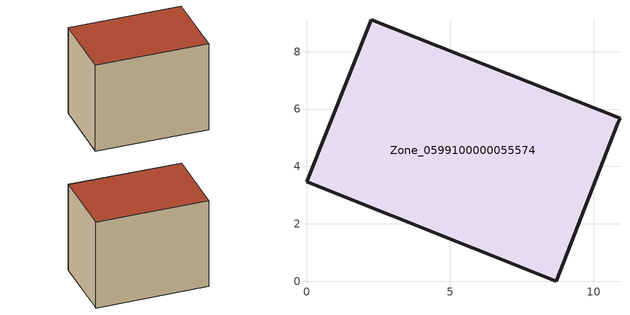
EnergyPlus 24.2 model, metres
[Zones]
Zone_0599100000055574
 floor ground (C_G): 8.7,0 0,3.47 2.25,9.11 10.92,5.69 10.85,5.51 z0.38
 wall outside (C_F): 0,3.47 8.7,0 10.85,5.51 10.92,5.69 2.25,9.11 0,3.47 z0.38:8.13
 roof outside (C_R): 10.92,5.69 2.25,9.11 0,3.47 8.7,0 10.85,5.51 z8.13
[BUILDING]
Pand.0599100000055574: North Axis=0; Terrain=City; Loads Convergence Tolerance Value=0.04; Temperature Convergence Tolerance Value=0.4; Solar Distribution=FullExterior; Maximum Number of Warmup Days=25; Minimum Number of Warmup Days=1
[Site:Location]
Rotterdam.The.Hague.AP_ZH_NLD Design_Conditions: Latitude=51.96; Longitude=4.45; Time Zone=1; Elevation=-4.5
[SITE:GROUNDTEMPERATURE:BUILDINGSURFACE]
18, 18, 18, 18, 18, 18, 18, 18, 18, 18, 18, 18
[MATERIAL] Thermal Absorptance=0.9; Solar Absorptance=0.7; Visible Absorptance=0.7
Name | Roughness | Thickness | Conductivity | Density | Specific Heat
G.TI.1965-1974 | MediumSmooth | 0.15 | 0.882353 | 540 | 1210
F.TI.1965-1974 | Rough | 0.3 | 0.697674 | 1920 | 840
R.TI.1965-1974 | MediumRough | 0.2 | 0.232558 | 1500 | 1000
[CONSTRUCTION]
C_G: G.TI.1965-1974
C_F: F.TI.1965-1974
C_R: R.TI.1965-1974
[ZONE]
Zone_0599100000055574: Type=1; Multiplier=1; Ceiling Height=Autocalculate; Volume=Autocalculate; Floor Area=autocalculate; Part of Total Floor Area=Yes
[ZONEINFILTRATION:DESIGNFLOWRATE]
Infil_Zone_0599100000055574: Zone or ZoneList or Space or SpaceList=Zone_0599100000055574; Schedule=AlwaysOn; Design Flow Rate Calculation Method=Flow/Area; Flow Rate per Floor Area=0.003; Constant Term Coefficient=1; Temperature Term Coefficient=0; Velocity Term Coefficient=0; Velocity Squared Term Coefficient=0
[HVACTEMPLATE:ZONE:IDEALLOADSAIRSYSTEM]
Zone_0599100000055574: Maximum Heating Supply Air Temperature=50; Minimum Cooling Supply Air Temperature=13; Maximum Heating Supply Air Humidity Ratio=0.0156; Minimum Cooling Supply Air Humidity Ratio=0.0077; Heating Limit=NoLimit; Cooling Limit=NoLimit; Dehumidification Control Type=ConstantSensibleHeatRatio; Cooling Sensible Heat Ratio=0.7; Dehumidification Setpoint=60; Humidification Control Type=None; Humidification Setpoint=30; Outdoor Air Method=None; Outdoor Air Flow Rate per Person=0.00944; Outdoor Air Flow Rate per Zone Floor Area=0; Outdoor Air Flow Rate per Zone=0; Demand Controlled Ventilation Type=None; Outdoor Air Economizer Type=NoEconomizer; Heat Recovery Type=None; Sensible Heat Recovery Effectiveness=0.7; Latent Heat Recovery Effectiveness=0.65
[ZONECONTROL:THERMOSTAT]
ThermostatControl_Zone_0599100000055574: Zone or ZoneList=Zone_0599100000055574; Control Type Schedule=DualSetpointControlType; Control 1=Thermostat_Zone_0599100000055574; Temperature Difference Between Cutout And Setpoint=0
[THERMOSTATSETPOINT:DUALSETPOINT]
Thermostat_Zone_0599100000055574: Heating Setpoint Temperature Schedule=HeatingSetpoint_Zone_0599100000055574; Cooling Setpoint Temperature Schedule=CoolingSetpoint_Zone_0599100000055574
[SCHEDULE:COMPACT]
HeatingSetpoint_Zone_0599100000055574: Through: 12/31, For: AllDays, Until: 24:00, 21
CoolingSetpoint_Zone_0599100000055574: Through: 12/31, For: AllDays, Until: 24:00, 24
DualSetpointControlType: Through: 12/31, For: AllDays, Until: 24:00, 4
AlwaysOn: Through: 12/31, For: AllDays, Until: 24:00, 1
